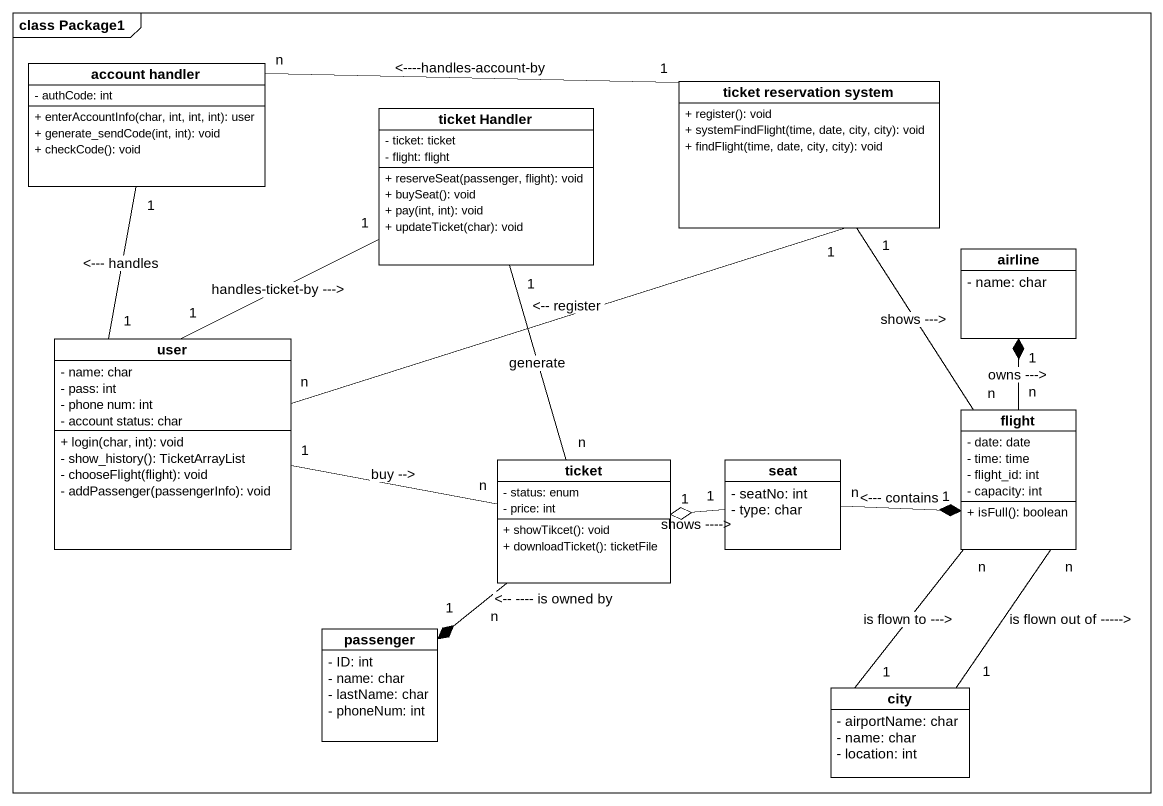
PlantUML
@startuml
mainframe class Package1
hide circle
hide empty members
skinparam classAttributeIconSize 0
class "account handler" as account_handler {
  - authCode: int
  + enterAccountInfo(char, int, int, int): user
  + generate_sendCode(int, int): void
  + checkCode(): void
}
class "ticket Handler" as ticket_Handler {
  - ticket: ticket
  - flight: flight
  + reserveSeat(passenger, flight): void
  + buySeat(): void
  + pay(int, int): void
  + updateTicket(char): void
}
class "ticket reservation system" as ticket_reservation_system {
  + register(): void
  + systemFindFlight(time, date, city, city): void
  + findFlight(time, date, city, city): void
}
class airline {
  - name: char
}
class user {
  - name: char
  - pass: int
  - phone num: int
  - account status: char
  + login(char, int): void
  - show_history(): TicketArrayList
  - chooseFlight(flight): void
  - addPassenger(passengerInfo): void
}
class flight {
  - date: date
  - time: time
  - flight_id: int
  - capacity: int
  + isFull(): boolean
}
class ticket {
  - status: enum
  - price: int
  + showTikcet(): void
  + downloadTicket(): ticketFile
}
class seat {
  - seatNo: int
  - type: char
}
class passenger {
  - ID: int
  - name: char
  - lastName: char
  - phoneNum: int
}
class city {
  - airportName: char
  - name: char
  - location: int
}
account_handler "1" -- "1" user : <--- handles
ticket_Handler "1" -- "n" ticket : generate
ticket_reservation_system "1" -left- "n" account_handler : <~--~--handles-account-by
ticket_reservation_system "1" -left- "n" user : <-- register
ticket_reservation_system "1" -- "n" flight : shows --->
user "1" -up- "1" ticket_Handler : handles-ticket-by --->
user "1" -right- "n" ticket : buy -->
flight "n" -up-* "1" airline : owns --->
flight "n" -- "1" city : is flown to --->
ticket "n" --* "1" passenger : <~-- ~--~-- is owned by
seat "n" -right-* "1" flight : <--- contains
seat "1" -left-o "1" ticket : shows ~--~-->
city "1" -up- "n" flight : is flown out of ~--~--->
@enduml
